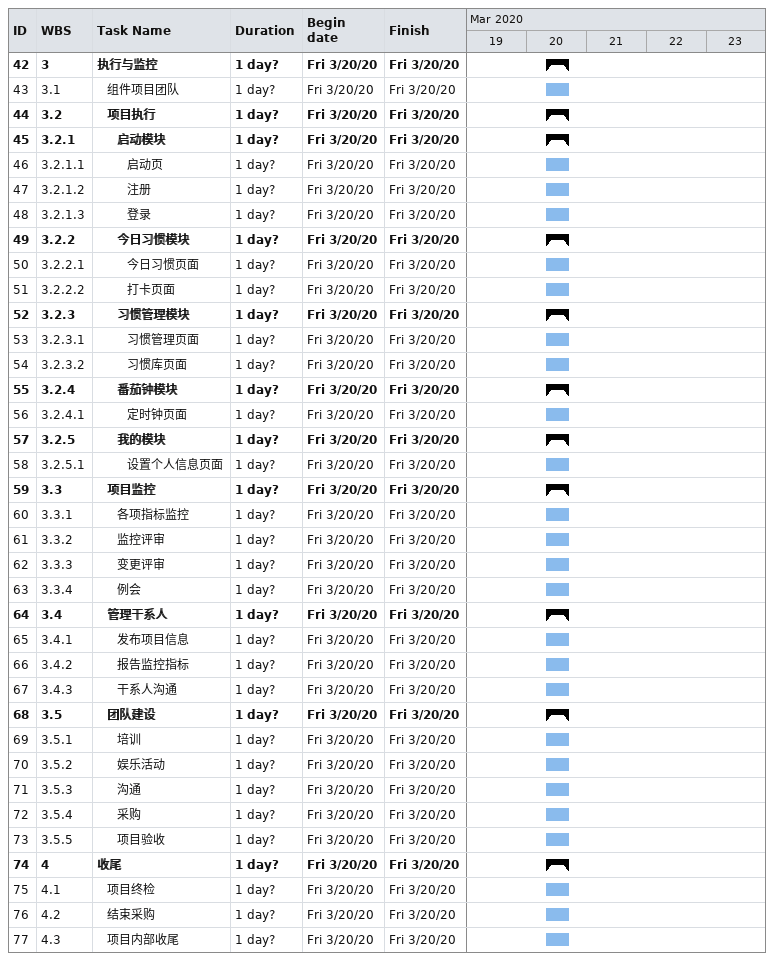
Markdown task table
| ID | WBS | Task | Duration | Start | Finish |
|---|---|---|---|---|---|
| 42 | 3 | **执行与监控** | 1d? | 2020-03-20 | 2020-03-20 |
| 43 | 3.1 | 组件项目团队 | 1d? | 2020-03-20 | 2020-03-20 |
| 44 | 3.2 | **项目执行** | 1d? | 2020-03-20 | 2020-03-20 |
| 45 | 3.2.1 | **启动模块** | 1d? | 2020-03-20 | 2020-03-20 |
| 46 | 3.2.1.1 | 启动页 | 1d? | 2020-03-20 | 2020-03-20 |
| 47 | 3.2.1.2 | 注册 | 1d? | 2020-03-20 | 2020-03-20 |
| 48 | 3.2.1.3 | 登录 | 1d? | 2020-03-20 | 2020-03-20 |
| 49 | 3.2.2 | **今日习惯模块** | 1d? | 2020-03-20 | 2020-03-20 |
| 50 | 3.2.2.1 | 今日习惯页面 | 1d? | 2020-03-20 | 2020-03-20 |
| 51 | 3.2.2.2 | 打卡页面 | 1d? | 2020-03-20 | 2020-03-20 |
| 52 | 3.2.3 | **习惯管理模块** | 1d? | 2020-03-20 | 2020-03-20 |
| 53 | 3.2.3.1 | 习惯管理页面 | 1d? | 2020-03-20 | 2020-03-20 |
| 54 | 3.2.3.2 | 习惯库页面 | 1d? | 2020-03-20 | 2020-03-20 |
| 55 | 3.2.4 | **番茄钟模块** | 1d? | 2020-03-20 | 2020-03-20 |
| 56 | 3.2.4.1 | 定时钟页面 | 1d? | 2020-03-20 | 2020-03-20 |
| 57 | 3.2.5 | **我的模块** | 1d? | 2020-03-20 | 2020-03-20 |
| 58 | 3.2.5.1 | 设置个人信息页面 | 1d? | 2020-03-20 | 2020-03-20 |
| 59 | 3.3 | **项目监控** | 1d? | 2020-03-20 | 2020-03-20 |
| 60 | 3.3.1 | 各项指标监控 | 1d? | 2020-03-20 | 2020-03-20 |
| 61 | 3.3.2 | 监控评审 | 1d? | 2020-03-20 | 2020-03-20 |
| 62 | 3.3.3 | 变更评审 | 1d? | 2020-03-20 | 2020-03-20 |
| 63 | 3.3.4 | 例会 | 1d? | 2020-03-20 | 2020-03-20 |
| 64 | 3.4 | **管理干系人** | 1d? | 2020-03-20 | 2020-03-20 |
| 65 | 3.4.1 | 发布项目信息 | 1d? | 2020-03-20 | 2020-03-20 |
| 66 | 3.4.2 | 报告监控指标 | 1d? | 2020-03-20 | 2020-03-20 |
| 67 | 3.4.3 | 干系人沟通 | 1d? | 2020-03-20 | 2020-03-20 |
| 68 | 3.5 | **团队建设** | 1d? | 2020-03-20 | 2020-03-20 |
| 69 | 3.5.1 | 培训 | 1d? | 2020-03-20 | 2020-03-20 |
| 70 | 3.5.2 | 娱乐活动 | 1d? | 2020-03-20 | 2020-03-20 |
| 71 | 3.5.3 | 沟通 | 1d? | 2020-03-20 | 2020-03-20 |
| 72 | 3.5.4 | 采购 | 1d? | 2020-03-20 | 2020-03-20 |
| 73 | 3.5.5 | 项目验收 | 1d? | 2020-03-20 | 2020-03-20 |
| 74 | 4 | **收尾** | 1d? | 2020-03-20 | 2020-03-20 |
| 75 | 4.1 | 项目终检 | 1d? | 2020-03-20 | 2020-03-20 |
| 76 | 4.2 | 结束采购 | 1d? | 2020-03-20 | 2020-03-20 |
| 77 | 4.3 | 项目内部收尾 | 1d? | 2020-03-20 | 2020-03-20 |
